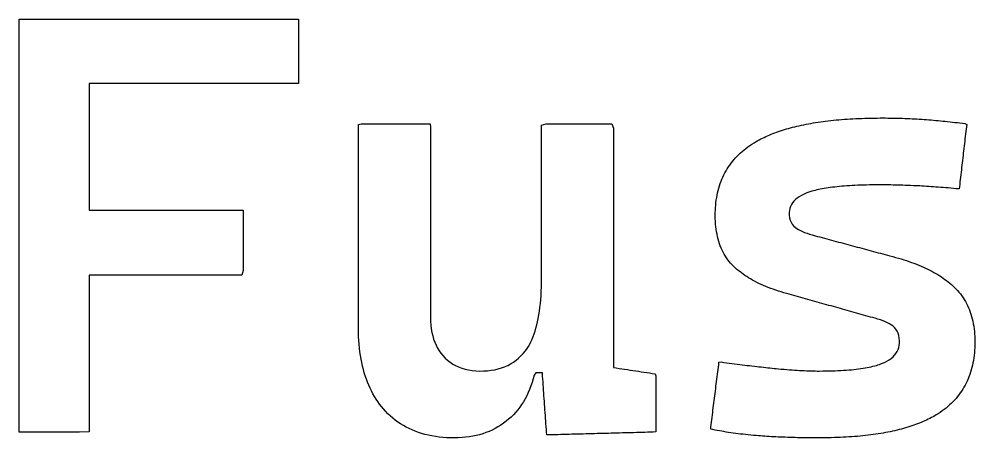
# Model space of a CAD drawing. Header units: millimetres. Extents: x 0 to 150, y 0 to 60.
# Drawn here: x 0 to 38.2, y 5.12 to 21.87 of the extents above; entities that cross this region are included whole.
import ezdxf

# ---------------------------------------------------------------- set-up
doc = ezdxf.new("R2010")
doc.units = ezdxf.units.MM
doc.layers.add('OUTLINE', color=7, linetype='Continuous')

msp = doc.modelspace()

# ---------------------------------------------------------------- linework, layer by layer
at = {"layer": 'OUTLINE'}
for points in [[(0.2821, 21.8707), (0.3882, 21.8707), (0.5685, 21.8707), (0.7907, 21.8707), (0.855, 21.8707), (1.1415, 21.8707), (1.1933, 21.8707), (1.428, 21.8707), (1.5958, 21.8707), (1.7144, 21.8707), (1.9984, 21.8707), (2.0009, 21.8707), (2.2874, 21.8707), (2.401, 21.8707), (2.5738, 21.8707), (2.8035, 21.8707), (2.8603, 21.8707), (3.1468, 21.8707), (3.4332, 21.8707), (3.7197, 21.8707), (4.0062, 21.8707), (4.2926, 21.8707), (4.5791, 21.8707), (4.8656, 21.8707), (5.152, 21.8707), (5.4385, 21.8707), (5.725, 21.8707), (6.0115, 21.8707), (6.2979, 21.8707), (6.5844, 21.8707), (6.8709, 21.8707), (7.1573, 21.8707), (7.4438, 21.8707), (7.7303, 21.8707), (8.0167, 21.8707), (8.3032, 21.8707), (8.5897, 21.8707), (8.8761, 21.8707), (9.1626, 21.8707), (9.4491, 21.8707), (9.7355, 21.8707), (10.022, 21.8707), (10.3085, 21.8707), (10.5949, 21.8707), (10.8814, 21.8707), (11.1679, 21.8707), (11.1679, 21.5842), (11.1679, 21.2978), (11.1679, 21.0113), (11.1679, 20.7248), (11.1679, 20.4384), (11.1679, 20.1519), (11.1679, 19.8654), (11.1679, 19.579), (11.1679, 19.2925), (10.8858, 19.2881), (10.5993, 19.2881), (10.3129, 19.2881), (10.0264, 19.2881), (9.7399, 19.2881), (9.4535, 19.2881), (9.167, 19.2881), (8.8805, 19.2881), (8.5941, 19.2881), (8.3076, 19.2881), (8.0211, 19.2881), (7.7347, 19.2881), (7.4482, 19.2881), (7.1617, 19.2881), (6.8752, 19.2881), (6.5888, 19.2881), (6.3023, 19.2881), (6.0158, 19.2881), (5.7294, 19.2881), (5.4429, 19.2881), (5.1564, 19.2881), (4.87, 19.2881), (4.5835, 19.2881), (4.297, 19.2881), (4.0106, 19.2881), (3.7241, 19.2881), (3.4376, 19.2881), (3.1512, 19.2881), (2.8647, 19.2881), (2.8035, 19.2881), (2.8035, 19.0528), (2.8035, 18.6502), (2.8035, 18.2477), (2.8035, 17.8451), (2.8035, 17.4426), (2.8035, 17.04), (2.8035, 16.6374), (2.8035, 16.2349), (2.8035, 15.8323), (2.8035, 15.4298), (2.8035, 15.0272), (2.8035, 14.6247), (2.8035, 14.2276), (2.9411, 14.2276), (3.1818, 14.2276), (3.4224, 14.2276), (3.6631, 14.2276), (3.9038, 14.2276), (4.1444, 14.2276), (4.3851, 14.2276), (4.6258, 14.2276), (4.8664, 14.2276), (5.1071, 14.2276), (5.3477, 14.2276), (5.5884, 14.2276), (5.8291, 14.2276), (6.0697, 14.2276), (6.3104, 14.2276), (6.551, 14.2276), (6.7917, 14.2276), (7.0324, 14.2276), (7.273, 14.2276), (7.5137, 14.2276), (7.7544, 14.2276), (7.995, 14.2276), (8.2357, 14.2276), (8.4763, 14.2276), (8.717, 14.2276), (8.9577, 14.2276), (8.9577, 13.9869), (8.9577, 13.7463), (8.9577, 13.5056), (8.9577, 13.265), (8.9577, 13.0243), (8.9577, 12.7836), (8.9577, 12.543), (8.9577, 12.3023), (8.9577, 12.0616), (8.9577, 11.821), (8.9045, 11.6335), (8.6638, 11.6335), (8.4232, 11.6335), (8.1825, 11.6335), (7.9418, 11.6335), (7.7012, 11.6335), (7.4605, 11.6335), (7.2198, 11.6335), (6.9792, 11.6335), (6.7385, 11.6335), (6.4979, 11.6335), (6.2572, 11.6335), (6.0165, 11.6335), (5.7759, 11.6335), (5.5352, 11.6335), (5.2946, 11.6335), (5.0539, 11.6335), (4.8132, 11.6335), (4.5726, 11.6335), (4.3319, 11.6335), (4.0912, 11.6335), (3.8506, 11.6335), (3.6099, 11.6335), (3.3693, 11.6335), (3.1286, 11.6335), (2.8879, 11.6335), (2.8035, 11.6335), (2.8035, 11.4042), (2.8035, 11.0016), (2.8035, 10.5991), (2.8035, 10.1965), (2.8035, 9.7939), (2.8035, 9.3914), (2.8035, 8.9888), (2.8035, 8.5863), (2.8035, 8.1837), (2.8035, 7.7812), (2.8035, 7.3786), (2.8035, 6.976), (2.8035, 6.5735), (2.8035, 6.1709), (2.8035, 5.7684), (2.8035, 5.3658), (2.4154, 5.3514), (2.0128, 5.3514), (1.6102, 5.3514), (1.2077, 5.3514), (0.8051, 5.3514), (0.4026, 5.3514), (0, 5.3514), (0, 5.754), (0, 6.1565), (0, 6.5591), (0, 6.9616), (0, 7.3642), (0, 7.7668), (0, 8.1693), (0, 8.5719), (0, 8.9744), (0, 9.377), (0, 9.7796), (0, 10.1821), (0, 10.5847), (0, 10.9872), (0, 11.3898), (0, 11.6335), (0, 11.7924), (0, 11.8742), (0, 12.1148), (0, 12.1949), (0, 12.3555), (0, 12.5962), (0, 12.5975), (0, 12.8368), (0, 13), (0, 13.0775), (0, 13.3181), (0, 13.4026), (0, 13.5588), (0, 13.7995), (0, 13.8051), (0, 14.0401), (0, 14.2077), (0, 14.6103), (0, 15.0128), (0, 15.4154), (0, 15.8179), (0, 16.2205), (0, 16.6231), (0, 17.0256), (0, 17.4282), (0, 17.8307), (0, 18.2333), (0, 18.6359), (0, 19.0384), (0, 19.2881), (0, 19.441), (0, 19.5746), (0, 19.8435), (0, 19.861), (0, 20.1475), (0, 20.2461), (0, 20.434), (0, 20.6486), (0, 20.7204), (0, 21.0069), (0, 21.0512), (0, 21.2934), (0, 21.4538), (0, 21.5799), (0, 21.8563), (0, 21.8663)], [(23.7553, 10.2842), (23.7553, 10.1721), (23.7553, 10.1472), (23.7553, 10.0601), (23.7553, 9.948), (23.7553, 9.9096), (23.7553, 9.8359), (23.7553, 9.7239), (23.7553, 9.6719), (23.7553, 9.6118), (23.7553, 9.4997), (23.7553, 9.3877), (23.7553, 9.2756), (23.7553, 9.1635), (23.7553, 9.0515), (23.7553, 8.9394), (23.7553, 8.8273), (23.7553, 8.7153), (23.7553, 8.6032), (23.7553, 8.4911), (23.7553, 8.379), (23.7553, 8.267), (23.7553, 8.1549), (23.7553, 8.0428), (23.7585, 7.9335), (23.8693, 7.9168), (23.9802, 7.9001), (24.091, 7.8834), (24.2018, 7.8668), (24.3126, 7.8501), (24.4234, 7.8334), (24.5342, 7.8167), (24.6451, 7.8), (24.7559, 7.7833), (24.8667, 7.7666), (24.9775, 7.7499), (25.0883, 7.7332), (25.1991, 7.7165), (25.31, 7.6998), (25.4208, 7.6831), (25.4537, 7.5994), (25.4537, 7.4873), (25.4537, 7.3752), (25.4537, 7.2632), (25.4537, 7.1511), (25.4537, 7.039), (25.4537, 6.927), (25.4537, 6.8149), (25.4537, 6.7028), (25.4537, 6.5908), (25.4537, 6.4787), (25.4537, 6.3666), (25.4537, 6.2546), (25.4537, 6.1425), (25.4537, 6.0304), (25.4537, 5.9183), (25.4537, 5.8063), (25.4537, 5.6942), (25.4537, 5.5821), (25.4537, 5.4701), (25.4537, 5.358), (25.3483, 5.3486), (25.2363, 5.3456), (25.1242, 5.3426), (25.0122, 5.3397), (24.9002, 5.3367), (24.7881, 5.3337), (24.6761, 5.3307), (24.5641, 5.3277), (24.4521, 5.3247), (24.34, 5.3218), (24.228, 5.3188), (24.116, 5.3158), (24.004, 5.3128), (23.8919, 5.3098), (23.7799, 5.3068), (23.6679, 5.3038), (23.5558, 5.3009), (23.4438, 5.2979), (23.3318, 5.2949), (23.2198, 5.2919), (23.1077, 5.2889), (22.9957, 5.2859), (22.8837, 5.283), (22.7716, 5.28), (22.6596, 5.277), (22.5476, 5.274), (22.4356, 5.271), (22.3235, 5.268), (22.2115, 5.2651), (22.0995, 5.2621), (21.9874, 5.2591), (21.8754, 5.2561), (21.7634, 5.2531), (21.6514, 5.2501), (21.5393, 5.2472), (21.4273, 5.2442), (21.3153, 5.2412), (21.2033, 5.2382), (21.0912, 5.2352), (21.0833, 5.347), (21.0754, 5.4588), (21.0675, 5.5706), (21.0595, 5.6824), (21.0516, 5.7942), (21.0437, 5.9059), (21.0358, 6.0177), (21.0278, 6.1295), (21.0199, 6.2413), (21.012, 6.3531), (21.0041, 6.4649), (20.9961, 6.5767), (20.9882, 6.6885), (20.9803, 6.8002), (20.9724, 6.912), (20.9644, 7.0238), (20.9565, 7.1356), (20.9486, 7.2474), (20.9407, 7.3592), (20.9328, 7.471), (20.9248, 7.5828), (20.9169, 7.6945), (20.9148, 7.7246), (20.797, 7.7246), (20.659, 7.7246), (20.5895, 7.623), (20.5496, 7.4761), (20.5057, 7.3335), (20.4577, 7.1951), (20.4057, 7.0609), (20.3496, 6.931), (20.2895, 6.8054), (20.2254, 6.684), (20.1572, 6.5668), (20.085, 6.4539), (20.0087, 6.3453), (19.9284, 6.2409), (19.8441, 6.1407), (19.7557, 6.0448), (19.6632, 5.9532), (19.5668, 5.8658), (19.4659, 5.7824), (19.3595, 5.702), (19.25, 5.6268), (19.1376, 5.5569), (19.0222, 5.492), (18.9038, 5.4324), (18.7823, 5.378), (18.6579, 5.3287), (18.5305, 5.2847), (18.4001, 5.2458), (18.2667, 5.2121), (18.1304, 5.1836), (17.991, 5.1602), (17.8486, 5.1421), (17.7032, 5.1291), (17.5549, 5.1213), (17.4035, 5.1187), (17.2449, 5.1209), (17.0895, 5.1275), (16.9373, 5.1385), (16.7882, 5.1539), (16.6423, 5.1737), (16.4996, 5.1979), (16.3601, 5.2264), (16.2238, 5.2594), (16.0906, 5.2968), (15.9607, 5.3385), (15.8339, 5.3847), (15.7103, 5.4352), (15.5899, 5.4901), (15.4726, 5.5495), (15.3586, 5.6132), (15.2477, 5.6813), (15.14, 5.7539), (15.0355, 5.8308), (14.9341, 5.9121), (14.836, 5.9978), (14.741, 6.0879), (14.6492, 6.1824), (14.561, 6.2808), (14.4835, 6.3741), (14.4092, 6.4703), (14.3379, 6.5695), (14.2699, 6.6717), (14.2049, 6.7768), (14.1431, 6.8849), (14.0844, 6.996), (14.0289, 7.1101), (13.9765, 7.2271), (13.9272, 7.3471), (13.8811, 7.4701), (13.8381, 7.596), (13.7982, 7.7249), (13.7615, 7.8568), (13.7279, 7.9917), (13.6974, 8.1295), (13.6701, 8.2703), (13.6459, 8.414), (13.6249, 8.5608), (13.6069, 8.7105), (13.5922, 8.8632), (13.5805, 9.0188), (13.572, 9.1774), (13.5666, 9.339), (13.5644, 9.5036), (13.5643, 9.6477), (13.5643, 9.7858), (13.5643, 9.9238), (13.5643, 10.0618), (13.5643, 10.1999), (13.5643, 10.3379), (13.5643, 10.4759), (13.5643, 10.614), (13.5643, 10.752), (13.5643, 10.89), (13.5643, 11.0281), (13.5643, 11.1661), (13.5643, 11.3041), (13.5643, 11.4422), (13.5643, 11.5802), (13.5643, 11.7182), (13.5643, 11.8563), (13.5643, 11.9943), (13.5643, 12.1323), (13.5643, 12.2704), (13.5643, 12.4084), (13.5643, 12.5464), (13.5643, 12.6845), (13.5643, 12.8225), (13.5643, 12.9606), (13.5643, 13.0986), (13.5643, 13.2366), (13.5643, 13.3747), (13.5643, 13.5127), (13.5643, 13.6507), (13.5643, 13.7888), (13.5643, 13.9268), (13.5643, 14.0648), (13.5643, 14.2029), (13.5643, 14.3409), (13.5643, 14.4789), (13.5643, 14.617), (13.5643, 14.755), (13.5643, 14.893), (13.5643, 15.0311), (13.5643, 15.1691), (13.5643, 15.3071), (13.5643, 15.4452), (13.5643, 15.5832), (13.5643, 15.7212), (13.5643, 15.8593), (13.5643, 15.9973), (13.5643, 16.1353), (13.5643, 16.2734), (13.5643, 16.4114), (13.5643, 16.5494), (13.5643, 16.6875), (13.5643, 16.8255), (13.5643, 16.9635), (13.5643, 17.1016), (13.5643, 17.2396), (13.5643, 17.3776), (13.5643, 17.5157), (13.5643, 17.6537), (13.6734, 17.6827), (13.8114, 17.6827), (13.9495, 17.6827), (14.0875, 17.6827), (14.2255, 17.6827), (14.3636, 17.6827), (14.5016, 17.6827), (14.6396, 17.6827), (14.7777, 17.6827), (14.9157, 17.6827), (15.0537, 17.6827), (15.1918, 17.6827), (15.3298, 17.6827), (15.4678, 17.6827), (15.6059, 17.6827), (15.7439, 17.6827), (15.8819, 17.6827), (16.02, 17.6827), (16.158, 17.6827), (16.296, 17.6827), (16.4341, 17.6827), (16.4378, 17.5484), (16.4378, 17.4103), (16.4378, 17.2723), (16.4378, 17.1343), (16.4378, 16.9962), (16.4378, 16.8582), (16.4378, 16.7202), (16.4378, 16.5821), (16.4378, 16.4441), (16.4378, 16.3061), (16.4378, 16.168), (16.4378, 16.03), (16.4378, 15.892), (16.4378, 15.7539), (16.4378, 15.6159), (16.4378, 15.4779), (16.4378, 15.3398), (16.4378, 15.2018), (16.4378, 15.0638), (16.4378, 14.9257), (16.4378, 14.7877), (16.4378, 14.6497), (16.4378, 14.5116), (16.4378, 14.3736), (16.4378, 14.2356), (16.4378, 14.0975), (16.4378, 13.9595), (16.4378, 13.8214), (16.4378, 13.6834), (16.4378, 13.5454), (16.4378, 13.4073), (16.4378, 13.2693), (16.4378, 13.1313), (16.4378, 12.9932), (16.4378, 12.8552), (16.4378, 12.7172), (16.4378, 12.5791), (16.4378, 12.4411), (16.4378, 12.3031), (16.4378, 12.165), (16.4378, 12.027), (16.4378, 11.889), (16.4378, 11.7509), (16.4378, 11.6129), (16.4378, 11.4749), (16.4378, 11.3368), (16.4378, 11.1988), (16.4378, 11.0608), (16.4378, 10.9227), (16.4378, 10.7847), (16.4378, 10.6467), (16.4378, 10.5086), (16.4378, 10.3706), (16.4378, 10.2326), (16.4378, 10.0945), (16.4382, 9.9471), (16.4438, 9.7863), (16.456, 9.6313), (16.4747, 9.4823), (16.5, 9.3393), (16.5318, 9.2021), (16.5703, 9.0709), (16.6153, 8.9456), (16.6668, 8.8262), (16.725, 8.7128), (16.7897, 8.6053), (16.861, 8.5037), (16.9388, 8.408), (17.027, 8.3145), (17.1237, 8.2262), (17.2263, 8.146), (17.3347, 8.0741), (17.4489, 8.0104), (17.5688, 7.9549), (17.6946, 7.9076), (17.8262, 7.8686), (17.9636, 7.8377), (18.1068, 7.8151), (18.2559, 7.8007), (18.4107, 7.7946), (18.5683, 7.7964), (18.7212, 7.8057), (18.8688, 7.8223), (19.0112, 7.8464), (19.1485, 7.8779), (19.2806, 7.9169), (19.4074, 7.9632), (19.5291, 8.0169), (19.6456, 8.0781), (19.7569, 8.1467), (19.863, 8.2227), (19.9639, 8.3061), (20.0596, 8.3969), (20.1501, 8.4951), (20.2354, 8.6008), (20.3026, 8.6948), (20.3565, 8.7795), (20.4077, 8.8691), (20.4564, 8.9637), (20.5023, 9.0634), (20.5457, 9.168), (20.5864, 9.2776), (20.6246, 9.3922), (20.66, 9.5117), (20.6929, 9.6363), (20.7231, 9.7658), (20.7507, 9.9004), (20.7756, 10.0399), (20.7979, 10.1844), (20.8176, 10.3338), (20.8347, 10.4883), (20.8491, 10.6478), (20.8609, 10.8122), (20.8701, 10.9817), (20.8766, 11.1561), (20.8805, 11.3355), (20.8818, 11.477), (20.8818, 11.6933), (20.8818, 11.931), (20.8818, 12.1686), (20.8818, 12.4063), (20.8818, 12.644), (20.8818, 12.8816), (20.8818, 13.1193), (20.8818, 13.3569), (20.8818, 13.5946), (20.8818, 13.8322), (20.8818, 14.0699), (20.8818, 14.3075), (20.8818, 14.5452), (20.8818, 14.7829), (20.8818, 15.0205), (20.8818, 15.2582), (20.8818, 15.4958), (20.8818, 15.7335), (20.8818, 15.9711), (20.8818, 16.2088), (20.8818, 16.4465), (20.8818, 16.6841), (20.8818, 16.9218), (20.8818, 17.1594), (20.8818, 17.3971), (20.8818, 17.6347), (21.0715, 17.6827), (21.3092, 17.6827), (21.5468, 17.6827), (21.7845, 17.6827), (22.0222, 17.6827), (22.2598, 17.6827), (22.4975, 17.6827), (22.7351, 17.6827), (22.9728, 17.6827), (23.2104, 17.6827), (23.4481, 17.6827), (23.6857, 17.6827), (23.7553, 17.5146), (23.7553, 17.2769), (23.7553, 17.0393), (23.7553, 16.8016), (23.7553, 16.5639), (23.7553, 16.3263), (23.7553, 16.0886), (23.7553, 15.851), (23.7553, 15.6133), (23.7553, 15.3757), (23.7553, 15.138), (23.7553, 14.9003), (23.7553, 14.6627), (23.7553, 14.425), (23.7553, 14.1874), (23.7553, 13.9497), (23.7553, 13.7121), (23.7553, 13.4744), (23.7553, 13.2368), (23.7553, 12.9991), (23.7553, 12.7614), (23.7553, 12.5238), (23.7553, 12.2861), (23.7553, 12.0485), (23.7553, 11.8108), (23.7553, 11.5732), (23.7553, 11.3355), (23.7553, 11.0979), (23.7553, 10.8602), (23.7553, 10.6225), (23.7553, 10.3849)], [(32.0944, 5.1191), (31.9682, 5.1187), (31.8582, 5.1189), (31.7493, 5.1193), (31.6415, 5.12), (31.5348, 5.1209), (31.4293, 5.1221), (31.3248, 5.1236), (31.2215, 5.1253), (31.1193, 5.1274), (31.0181, 5.1297), (30.9181, 5.1322), (30.8193, 5.1351), (30.7215, 5.1382), (30.6248, 5.1415), (30.5293, 5.1452), (30.4348, 5.1491), (30.3415, 5.1532), (30.2493, 5.1577), (30.1582, 5.1624), (30.0682, 5.1674), (29.9794, 5.1727), (29.8916, 5.1782), (29.805, 5.184), (29.7194, 5.19), (29.635, 5.1964), (29.5517, 5.203), (29.4562, 5.211), (29.3506, 5.2203), (29.2462, 5.2301), (29.1429, 5.2404), (29.0408, 5.2511), (28.9398, 5.2623), (28.84, 5.2739), (28.7413, 5.286), (28.6437, 5.2985), (28.5474, 5.3115), (28.4521, 5.3249), (28.358, 5.3388), (28.2651, 5.3532), (28.1733, 5.368), (28.0827, 5.3832), (27.9932, 5.3989), (27.9049, 5.4151), (27.8177, 5.4317), (27.7316, 5.4488), (27.6468, 5.4663), (27.6518, 5.5565), (27.6638, 5.6522), (27.6758, 5.748), (27.6877, 5.8437), (27.6997, 5.9395), (27.7117, 6.0352), (27.7236, 6.131), (27.7356, 6.2267), (27.7476, 6.3225), (27.7595, 6.4182), (27.7715, 6.514), (27.7835, 6.6097), (27.7954, 6.7055), (27.8074, 6.8012), (27.8194, 6.897), (27.8313, 6.9927), (27.8433, 7.0885), (27.8553, 7.1842), (27.8673, 7.2799), (27.8792, 7.3757), (27.8912, 7.4714), (27.9032, 7.5672), (27.9151, 7.6629), (27.9271, 7.7587), (27.9391, 7.8544), (27.951, 7.9502), (27.963, 8.0459), (27.975, 8.1417), (28.0601, 8.1555), (28.1701, 8.1406), (28.2787, 8.1261), (28.3861, 8.1118), (28.4922, 8.0979), (28.5969, 8.0843), (28.7004, 8.071), (28.8026, 8.058), (28.9036, 8.0453), (29.0032, 8.0329), (29.1015, 8.0209), (29.1986, 8.0092), (29.2943, 7.9977), (29.3888, 7.9866), (29.482, 7.9758), (29.5739, 7.9653), (29.6645, 7.9551), (29.7538, 7.9453), (29.8418, 7.9357), (29.9286, 7.9265), (30.014, 7.9176), (30.0982, 7.909), (30.181, 7.9007), (30.2626, 7.8927), (30.3542, 7.884), (30.4664, 7.8736), (30.5766, 7.8639), (30.6847, 7.8548), (30.7908, 7.8464), (30.8948, 7.8386), (30.9968, 7.8314), (31.0967, 7.8249), (31.1945, 7.819), (31.2903, 7.8137), (31.384, 7.809), (31.4757, 7.805), (31.5653, 7.8017), (31.6528, 7.7989), (31.7383, 7.7968), (31.8217, 7.7954), (31.9031, 7.7945), (31.9919, 7.7943), (32.1218, 7.7949), (32.2489, 7.7963), (32.3732, 7.7986), (32.4946, 7.8017), (32.6132, 7.8056), (32.729, 7.8104), (32.842, 7.816), (32.9521, 7.8225), (33.0594, 7.8298), (33.164, 7.8379), (33.2656, 7.8469), (33.3645, 7.8567), (33.4606, 7.8674), (33.5538, 7.8789), (33.6442, 7.8912), (33.7318, 7.9044), (33.8165, 7.9185), (33.8985, 7.9333), (33.9776, 7.9491), (34.0539, 7.9656), (34.1274, 7.983), (34.1981, 8.0012), (34.2659, 8.0203), (34.3309, 8.0402), (34.3931, 8.061), (34.4757, 8.0915), (34.5849, 8.138), (34.6851, 8.1884), (34.7762, 8.2427), (34.8583, 8.3008), (34.9314, 8.3627), (34.9954, 8.4286), (35.0503, 8.4983), (35.0962, 8.5718), (35.1331, 8.6493), (35.1609, 8.7306), (35.1797, 8.8157), (35.1894, 8.9047), (35.19, 9.0053), (35.181, 9.1119), (35.1624, 9.2108), (35.134, 9.3021), (35.0959, 9.3857), (35.0482, 9.4617), (34.9908, 9.5301), (34.9314, 9.585), (34.8679, 9.6337), (34.7965, 9.68), (34.7174, 9.7238), (34.6304, 9.7651), (34.5357, 9.8039), (34.4332, 9.8403), (34.323, 9.8741), (34.2199, 9.9028), (34.1269, 9.9287), (34.034, 9.9546), (33.941, 9.9805), (33.8481, 10.0064), (33.7551, 10.0323), (33.6622, 10.0582), (33.5692, 10.0841), (33.4763, 10.11), (33.3833, 10.1359), (33.2904, 10.1619), (33.1974, 10.1878), (33.1045, 10.2137), (33.0115, 10.2396), (32.9186, 10.2655), (32.8256, 10.2914), (32.7327, 10.3173), (32.6397, 10.3432), (32.5468, 10.3691), (32.4538, 10.395), (32.3609, 10.4209), (32.2679, 10.4468), (32.175, 10.4727), (32.082, 10.4987), (31.9891, 10.5246), (31.8961, 10.5505), (31.8032, 10.5764), (31.7102, 10.6023), (31.6173, 10.6282), (31.5243, 10.6541), (31.4314, 10.68), (31.3384, 10.7059), (31.2455, 10.7318), (31.1525, 10.7577), (31.0596, 10.7836), (30.9666, 10.8095), (30.8737, 10.8355), (30.7807, 10.8614), (30.6798, 10.8896), (30.5677, 10.9221), (30.4579, 10.9555), (30.3503, 10.9899), (30.2451, 11.0252), (30.1421, 11.0615), (30.0413, 11.0986), (29.9429, 11.1368), (29.8467, 11.1758), (29.7528, 11.2158), (29.6612, 11.2567), (29.5719, 11.2986), (29.4848, 11.3413), (29.4, 11.3851), (29.3175, 11.4297), (29.2372, 11.4753), (29.1592, 11.5218), (29.0835, 11.5693), (29.0101, 11.6176), (28.9389, 11.667), (28.87, 11.7172), (28.8034, 11.7684), (28.7391, 11.8205), (28.677, 11.8736), (28.6172, 11.9275), (28.5597, 11.9825), (28.4997, 12.0435), (28.4402, 12.109), (28.3834, 12.1767), (28.3295, 12.2467), (28.2782, 12.319), (28.2298, 12.3935), (28.184, 12.4703), (28.1411, 12.5493), (28.1009, 12.6306), (28.0634, 12.7141), (28.0287, 12.8), (27.9967, 12.888), (27.9675, 12.9784), (27.9411, 13.0709), (27.9174, 13.1658), (27.8964, 13.2629), (27.8782, 13.3623), (27.8628, 13.4639), (27.8501, 13.5678), (27.8402, 13.6739), (27.833, 13.7823), (27.8286, 13.893), (27.8269, 14.0059), (27.8279, 14.1149), (27.8312, 14.2217), (27.837, 14.327), (27.8451, 14.4307), (27.8557, 14.5329), (27.8687, 14.6334), (27.8841, 14.7325), (27.9019, 14.8299), (27.9221, 14.9258), (27.9447, 15.0202), (27.9698, 15.1129), (27.9972, 15.2042), (28.027, 15.2938), (28.0593, 15.3819), (28.094, 15.4684), (28.131, 15.5534), (28.1705, 15.6368), (28.2124, 15.7186), (28.2567, 15.7989), (28.3034, 15.8776), (28.3525, 15.9548), (28.404, 16.0303), (28.4579, 16.1044), (28.5143, 16.1768), (28.573, 16.2477), (28.6342, 16.3171), (28.6977, 16.3848), (28.7637, 16.451), (28.8321, 16.5157), (28.9029, 16.5788), (28.976, 16.6403), (29.0516, 16.7003), (29.1296, 16.7586), (29.2101, 16.8155), (29.2929, 16.8708), (29.3781, 16.9245), (29.4606, 16.9736), (29.5218, 17.0084), (29.5841, 17.0425), (29.6477, 17.076), (29.7126, 17.1088), (29.7787, 17.1409), (29.846, 17.1724), (29.9146, 17.2032), (29.9844, 17.2334), (30.0555, 17.2629), (30.1279, 17.2918), (30.2014, 17.32), (30.2763, 17.3476), (30.3523, 17.3745), (30.4297, 17.4008), (30.5082, 17.4264), (30.588, 17.4513), (30.6691, 17.4756), (30.7514, 17.4993), (30.835, 17.5223), (30.9198, 17.5446), (31.0058, 17.5663), (31.0931, 17.5873), (31.1817, 17.6077), (31.2715, 17.6274), (31.3625, 17.6465), (31.4548, 17.6649), (31.5483, 17.6827), (31.6431, 17.6998), (31.7391, 17.7163), (31.8364, 17.7321), (31.9349, 17.7472), (32.0347, 17.7617), (32.1357, 17.7756), (32.238, 17.7888), (32.3415, 17.8013), (32.4463, 17.8132), (32.5523, 17.8244), (32.6595, 17.835), (32.768, 17.8449), (32.8778, 17.8542), (32.9888, 17.8628), (33.101, 17.8707), (33.2145, 17.878), (33.3292, 17.8847), (33.4452, 17.8907), (33.5625, 17.896), (33.6809, 17.9007), (33.8007, 17.9048), (33.9216, 17.9082), (34.0439, 17.9109), (34.1673, 17.913), (34.292, 17.9144), (34.418, 17.9152), (34.5355, 17.9153), (34.6329, 17.915), (34.7301, 17.9143), (34.8272, 17.9131), (34.9242, 17.9116), (35.021, 17.9097), (35.1178, 17.9075), (35.2144, 17.9048), (35.3109, 17.9017), (35.4073, 17.8982), (35.5036, 17.8943), (35.5997, 17.8901), (35.6958, 17.8854), (35.7917, 17.8804), (35.8875, 17.8749), (35.9831, 17.8691), (36.0787, 17.8629), (36.1737, 17.8563), (36.2657, 17.8496), (36.3582, 17.8425), (36.4512, 17.835), (36.5447, 17.8272), (36.6386, 17.819), (36.733, 17.8105), (36.8279, 17.8016), (36.9233, 17.7923), (37.0191, 17.7827), (37.1154, 17.7727), (37.2122, 17.7623), (37.3094, 17.7516), (37.4072, 17.7404), (37.5054, 17.729), (37.6041, 17.7171), (37.7032, 17.7049), (37.8029, 17.6924), (37.8754, 17.659), (37.8643, 17.5631), (37.8532, 17.4673), (37.842, 17.3714), (37.8309, 17.2756), (37.8198, 17.1797), (37.8086, 17.0839), (37.7975, 16.988), (37.7864, 16.8922), (37.7752, 16.7963), (37.7641, 16.7005), (37.753, 16.6046), (37.7419, 16.5088), (37.7307, 16.4129), (37.7196, 16.3171), (37.7085, 16.2212), (37.6973, 16.1254), (37.6862, 16.0295), (37.6751, 15.9337), (37.6639, 15.8378), (37.6528, 15.742), (37.6417, 15.6461), (37.6305, 15.5503), (37.6194, 15.4544), (37.6083, 15.3586), (37.5971, 15.2627), (37.586, 15.1669), (37.5689, 15.0774), (37.46, 15.0873), (37.3524, 15.0969), (37.2464, 15.1061), (37.1418, 15.115), (37.0387, 15.1236), (36.9371, 15.1318), (36.837, 15.1396), (36.7383, 15.1471), (36.6411, 15.1543), (36.5453, 15.1611), (36.4511, 15.1676), (36.3583, 15.1737), (36.267, 15.1795), (36.1772, 15.185), (36.0888, 15.1901), (36.0019, 15.1948), (35.9165, 15.1993), (35.8325, 15.2033), (35.7345, 15.2078), (35.6287, 15.2123), (35.5245, 15.2165), (35.4218, 15.2204), (35.3207, 15.2239), (35.2212, 15.227), (35.1233, 15.2298), (35.0269, 15.2323), (34.932, 15.2344), (34.8388, 15.2362), (34.7471, 15.2376), (34.657, 15.2386), (34.5684, 15.2393), (34.4814, 15.2397), (34.3749, 15.2397), (34.2454, 15.2391), (34.1183, 15.2378), (33.9937, 15.236), (33.8716, 15.2335), (33.752, 15.2303), (33.6348, 15.2266), (33.5202, 15.2222), (33.408, 15.2172), (33.2984, 15.2115), (33.1912, 15.2052), (33.0865, 15.1983), (32.9843, 15.1907), (32.8846, 15.1825), (32.7873, 15.1737), (32.6926, 15.1642), (32.6003, 15.1542), (32.5106, 15.1434), (32.4233, 15.1321), (32.3385, 15.1201), (32.2562, 15.1075), (32.1764, 15.0942), (32.099, 15.0804), (32.0242, 15.0658), (31.9518, 15.0507), (31.882, 15.0349), (31.8146, 15.0185), (31.7497, 15.0015), (31.6873, 14.9838), (31.6037, 14.9579), (31.4846, 14.9157), (31.3748, 14.87), (31.2743, 14.8207), (31.1831, 14.768), (31.1013, 14.7118), (31.0288, 14.6521), (30.9656, 14.5889), (30.9117, 14.5221), (30.8671, 14.4519), (30.8319, 14.3782), (30.8059, 14.3009), (30.7893, 14.2202), (30.782, 14.136), (30.7844, 14.0311), (30.7977, 13.9265), (30.8218, 13.8309), (30.8568, 13.7441), (30.9028, 13.6663), (30.9596, 13.5974), (31.0273, 13.5374), (31.0897, 13.4941), (31.1567, 13.454), (31.2307, 13.4149), (31.3117, 13.3771), (31.3998, 13.3405), (31.4949, 13.305), (31.597, 13.2707), (31.7062, 13.2376), (31.8224, 13.2056), (31.917, 13.1802), (32.0102, 13.1551), (32.1033, 13.13), (32.1965, 13.1048), (32.2897, 13.0797), (32.3828, 13.0546), (32.476, 13.0295), (32.5692, 13.0044), (32.6623, 12.9793), (32.7555, 12.9542), (32.8487, 12.929), (32.9418, 12.9039), (33.035, 12.8788), (33.1282, 12.8537), (33.2213, 12.8286), (33.3145, 12.8035), (33.4077, 12.7784), (33.5008, 12.7532), (33.594, 12.7281), (33.6872, 12.703), (33.7803, 12.6779), (33.8735, 12.6528), (33.9667, 12.6277), (34.0598, 12.6026), (34.153, 12.5774), (34.2462, 12.5523), (34.3394, 12.5272), (34.4325, 12.5021), (34.5257, 12.477), (34.6189, 12.4519), (34.712, 12.4268), (34.8052, 12.4016), (34.9199, 12.3717), (35.033, 12.3409), (35.144, 12.3093), (35.2531, 12.2769), (35.3601, 12.2437), (35.465, 12.2096), (35.568, 12.1748), (35.669, 12.1391), (35.7679, 12.1027), (35.8648, 12.0654), (35.9597, 12.0273), (36.0525, 11.9884), (36.1434, 11.9487), (36.2322, 11.9082), (36.319, 11.8669), (36.4037, 11.8248), (36.4865, 11.7819), (36.5672, 11.7381), (36.6459, 11.6936), (36.7226, 11.6482), (36.7973, 11.6021), (36.8699, 11.5551), (36.9406, 11.5073), (37.0092, 11.4587), (37.0758, 11.4093), (37.1403, 11.3591), (37.2029, 11.3081), (37.2634, 11.2563), (37.3219, 11.2037), (37.3796, 11.149), (37.4447, 11.0835), (37.507, 11.0161), (37.5667, 10.9469), (37.6237, 10.8758), (37.6781, 10.8028), (37.7298, 10.728), (37.7788, 10.6513), (37.8251, 10.5727), (37.8687, 10.4923), (37.9097, 10.41), (37.948, 10.3258), (37.9837, 10.2397), (38.0166, 10.1518), (38.0469, 10.062), (38.0746, 9.9704), (38.0995, 9.8769), (38.1218, 9.7815), (38.1414, 9.6842), (38.1583, 9.5851), (38.1726, 9.4841), (38.1842, 9.3812), (38.1931, 9.2765), (38.1993, 9.1699), (38.2029, 9.0614), (38.2038, 8.9512), (38.2022, 8.8416), (38.1982, 8.7336), (38.1919, 8.6273), (38.1832, 8.5226), (38.1721, 8.4195), (38.1586, 8.3181), (38.1428, 8.2182), (38.1246, 8.1201), (38.104, 8.0235), (38.081, 7.9286), (38.0557, 7.8353), (38.0279, 7.7436), (37.9978, 7.6536), (37.9653, 7.5652), (37.9305, 7.4784), (37.8932, 7.3933), (37.8536, 7.3098), (37.8116, 7.2279), (37.7673, 7.1477), (37.7205, 7.0691), (37.6714, 6.9921), (37.6199, 6.9167), (37.566, 6.843), (37.5097, 6.7709), (37.4511, 6.7005), (37.3901, 6.6316), (37.3267, 6.5645), (37.261, 6.4989), (37.1928, 6.435), (37.1223, 6.3727), (37.0494, 6.312), (36.9741, 6.2529), (36.8965, 6.1955), (36.8164, 6.1398), (36.734, 6.0856), (36.6599, 6.0395), (36.5985, 6.0031), (36.5357, 5.9673), (36.4716, 5.9323), (36.4062, 5.8981), (36.3395, 5.8646), (36.2715, 5.8318), (36.2021, 5.7997), (36.1314, 5.7684), (36.0594, 5.7379), (35.986, 5.708), (35.9114, 5.6789), (35.8354, 5.6506), (35.7581, 5.623), (35.6795, 5.5961), (35.5995, 5.5699), (35.5183, 5.5445), (35.4357, 5.5198), (35.3517, 5.4959), (35.2665, 5.4727), (35.1799, 5.4502), (35.0921, 5.4285), (35.0029, 5.4075), (34.9123, 5.3872), (34.8205, 5.3677), (34.7273, 5.3489), (34.6328, 5.3309), (34.537, 5.3136), (34.4399, 5.297), (34.3414, 5.2812), (34.2416, 5.2661), (34.1405, 5.2517), (34.0381, 5.2381), (33.9343, 5.2252), (33.8292, 5.213), (33.7228, 5.2016), (33.6151, 5.1909), (33.5061, 5.181), (33.3957, 5.1718), (33.284, 5.1633), (33.171, 5.1556), (33.0567, 5.1486), (32.941, 5.1423), (32.8241, 5.1368), (32.7058, 5.132), (32.5861, 5.128), (32.4652, 5.1246), (32.3429, 5.1221), (32.2193, 5.1202)]]:
    msp.add_lwpolyline(points, close=True, dxfattribs=at)

doc.saveas('drawing.dxf')
